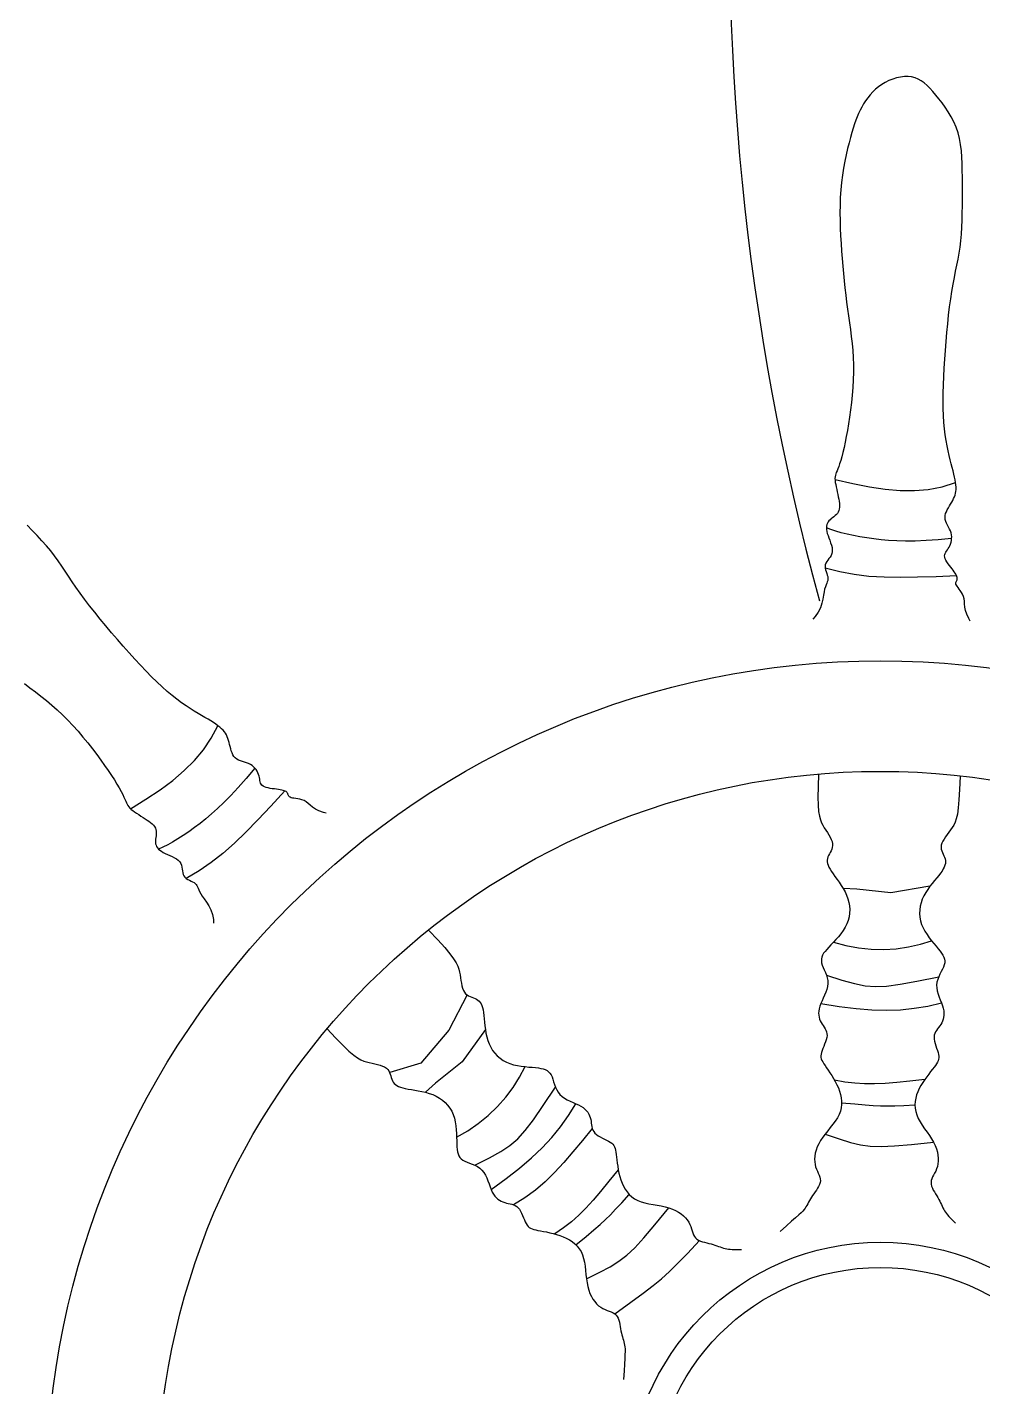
# Model space of a CAD drawing. Header units: inches. Extents: x 7.5 to 50, y 15.4 to 40.2.
# Drawn here: x 9.2803 to 9.3471, y 21.4137 to 21.5087 of the extents above; entities that cross this region are included whole.
import ezdxf

# ---------------------------------------------------------------- set-up
doc = ezdxf.new("R2010")
doc.units = ezdxf.units.IN
doc.header["$MEASUREMENT"] = 0
doc.layers.add('02', color=2, linetype='Continuous')

msp = doc.modelspace()

# ---------------------------------------------------------------- linework, layer by layer
at = {"layer": '02'}
for points in [[(9.346232472727998, 21.46722423121643), (9.346122547094701, 21.46740160363803), (9.345986029640763, 21.46769948570833), (9.345903726802199, 21.46796567535163), (9.345859882929354, 21.46820377995861), (9.34583874213974, 21.4684174069636), (9.345824548783703, 21.46861016372819), (9.345801546745925, 21.46878565768672), (9.345757595770984, 21.46894697505301), (9.345695015317752, 21.46909511752271), (9.345619740472166, 21.4692305655855), (9.345537706087335, 21.46935379974563), (9.345454847249194, 21.46946530053643), (9.34537709881085, 21.46956554843306), (9.345310395625411, 21.4696550239543), (9.345260673011644, 21.46973420761893), (9.345232171514063, 21.46980379508128), (9.34522235677111, 21.46986534265412), (9.345227000345467, 21.46992062175665), (9.345241874032645, 21.46997140386626), (9.345262749162494, 21.47001946043125), (9.345285397530525, 21.47006656287082), (9.345305590466587, 21.47011448267691), (9.345319099766193, 21.47016499126872), (9.345322401770382, 21.47021965581477), (9.345314791700794, 21.4702792263353), (9.345296270255922, 21.47034424852715), (9.345266837202935, 21.47041526811623), (9.345226493240325, 21.47049283081393), (9.345175238600923, 21.47057748233161), (9.34511307351756, 21.4706697683952), (9.345039997990234, 21.47077023471608), (9.344956762664943, 21.47087894989196), (9.344867118443354, 21.47099407399325), (9.34477556617464, 21.47111329003489), (9.344686607173635, 21.47123428094452), (9.344604742056681, 21.471354729708), (9.344534472138612, 21.47147231931118), (9.3444802982686, 21.4715847327108), (9.344446721528648, 21.47168965289271), (9.344436856261446, 21.47178555795941), (9.34444827031809, 21.47187410656731), (9.344477144810362, 21.47195775253309), (9.344519661082877, 21.47203894967348), (9.344572000247418, 21.47212015177607), (9.344630343648596, 21.47220381267213), (9.344690872398196, 21.47229238616379), (9.344749767608, 21.47238832603868), (9.344803574071257, 21.47249344964181), (9.344850290608584, 21.47260702830059), (9.344888279256402, 21.47272769692896), (9.344915902051135, 21.4728540903681), (9.344931521262033, 21.47298484350282), (9.34493349892552, 21.47311859118887), (9.344920197310849, 21.47325396831108), (9.34488997845444, 21.47338960973972), (9.34484243280719, 21.47352442381922), (9.344782062149598, 21.47365841283423), (9.344714596909462, 21.473791852529), (9.344645767281754, 21.47392501867686), (9.344581303461446, 21.47405818702206), (9.344526935410677, 21.47419163330884), (9.34448839355725, 21.47432563331055), (9.344471408096133, 21.47446046278598), (9.344480026322408, 21.4745962601966), (9.344511564862906, 21.47473261490192), (9.344561658143057, 21.47486897899322), (9.344625939656972, 21.47500480453269), (9.34470004359725, 21.47513954359707), (9.344779603923662, 21.47527264826309), (9.344860254595979, 21.47540357062204), (9.34493762957397, 21.4755317627361), (9.345007999842046, 21.47565704081459), (9.34507018331903, 21.47578067761166), (9.345123635414048, 21.4759043099995), (9.34516781107056, 21.47602957486485), (9.345202165232031, 21.47615810907988), (9.345226153540416, 21.47629154953135), (9.345239230706348, 21.47643153309142), (9.345240851673289, 21.47657969664684), (9.345230722143306, 21.47673760896684), (9.345209547360419, 21.47690656652518), (9.345178282861589, 21.47708779763449), (9.345137884416609, 21.47728253068014), (9.34508930756244, 21.47749199397473), (9.345033508301704, 21.47771741590365), (9.344971441705702, 21.47796002479405), (9.344904063777058, 21.47822104898766), (9.344832534478037, 21.47850169422706), (9.344758832869111, 21.47880307568372), (9.344685142436056, 21.47912628588634), (9.344613646431817, 21.47947241739272), (9.344546528342171, 21.47984256273154), (9.344485971652894, 21.48023781447515), (9.344434159616931, 21.4806592651377), (9.344393275720059, 21.48110800729152), (9.344364980277597, 21.48158456473281), (9.344348840457378, 21.4820871864005), (9.34434389955829, 21.48261355253013), (9.344349202043368, 21.48316134331359), (9.3443637912115, 21.48372823897186), (9.34438671106006, 21.48431191971137), (9.344417005586429, 21.48491006573855), (9.34445371832232, 21.48552035728896), (9.34449605205561, 21.4861399061712), (9.344543845201834, 21.48676355071908), (9.34459709450136, 21.48738556088316), (9.344655797393052, 21.48800020661398), (9.344719950617282, 21.48860175784754), (9.344789551612912, 21.48918448453438), (9.344864597585975, 21.48974265662506), (9.34494508527684, 21.49027054405557), (9.345030603739424, 21.49076455398714), (9.345119109186335, 21.49122964232189), (9.345208149212404, 21.49167290215807), (9.345295271878122, 21.49210142662302), (9.34537802477832, 21.49252230881499), (9.34545395620632, 21.49294264186134), (9.345520613524123, 21.49336951884576), (9.345575544792219, 21.49381003288105), (9.34561704336199, 21.49426947270073), (9.345646384912534, 21.49474590943388), (9.345665590413837, 21.49523560983031), (9.345676680603056, 21.49573484063982), (9.345681677148669, 21.49623986862677), (9.34568260032217, 21.4967469605264), (9.345681471792041, 21.49725238310308), (9.345680312295435, 21.49775240307751), (9.345680101118042, 21.49824377508154), (9.345677648712872, 21.49872520508612), (9.34566872384864, 21.49919588695881), (9.345649095294057, 21.49965501452349), (9.345614532050668, 21.50010178163317), (9.345560802188693, 21.50053538214085), (9.345483675175338, 21.50095500989952), (9.345378919313653, 21.50135985871854), (9.345243849134995, 21.50174916862412), (9.345081961988463, 21.50212236418989), (9.344898301218628, 21.50247891617725), (9.344697910402893, 21.50281829530392), (9.344485831954508, 21.50313997231675), (9.344267109916537, 21.50344341794804), (9.34404678693506, 21.50372810294463), (9.34382990658748, 21.50399349805335), (9.343620168319895, 21.50423888379843), (9.343415898312806, 21.50446277998814), (9.343214078848241, 21.50466351617903), (9.34301169267389, 21.50483942195675), (9.34280572183895, 21.50498882692151), (9.342593149091108, 21.50511006062985), (9.342370956712394, 21.50520145268198), (9.342136127450495, 21.50526133264899), (9.34188683381769, 21.50528866335768), (9.341626010877071, 21.50528494046845), (9.341357782990663, 21.50525229294104), (9.341086275684638, 21.50519284967701), (9.340815613786681, 21.50510873960699), (9.340549922124474, 21.50500209164708), (9.340293325991361, 21.50487503471337), (9.340049949982195, 21.50472969773651), (9.33982309819664, 21.5045681914136), (9.339612787631332, 21.50439255355119), (9.339418215020551, 21.50420480373683), (9.339238575934424, 21.50400696155808), (9.339073066641568, 21.50380104658795), (9.338920883643432, 21.50358907841397), (9.338781222742973, 21.50337307662372), (9.33865327997598, 21.50315506080475), (9.338536066743536, 21.50293598614477), (9.33842785590793, 21.50271255031945), (9.338326734998255, 21.50248038661918), (9.338230791776432, 21.50223512829067), (9.338138114004387, 21.50197240863887), (9.338046789444043, 21.50168786092505), (9.337954905857323, 21.50137711842505), (9.337860551238983, 21.50103581444379), (9.337762586814343, 21.50066090143188), (9.337662969292133, 21.50025460877183), (9.337564429310142, 21.49982048499184), (9.337469696807666, 21.49936207866373), (9.337381502655326, 21.4988829383157), (9.337302577025248, 21.49838661253413), (9.337235650322391, 21.49787664984721), (9.337183452951713, 21.49735659882678), (9.337147964672177, 21.49682966655488), (9.337128163357256, 21.49629769431446), (9.337122276234432, 21.49576218195686), (9.33712853029835, 21.49522462927522), (9.337145152543663, 21.4946865361209), (9.337170370663507, 21.49414940230159), (9.337202411419703, 21.4936147276541), (9.33723950203973, 21.49308401200066), (9.337280165213151, 21.49255850519072), (9.337324105245052, 21.49203845719709), (9.337371322601093, 21.49152386804887), (9.337421817048444, 21.4910147377315), (9.337475588587104, 21.49051106627409), (9.337532636984243, 21.49001285366209), (9.33759296247269, 21.48952009991005), (9.337656565285279, 21.48903280503252), (9.337723012822671, 21.48855058225414), (9.337790144183664, 21.48807149772725), (9.337855365634887, 21.48759323082883), (9.337916084374292, 21.48711346093584), (9.33796970690134, 21.48662986742526), (9.338013639715491, 21.48614012965951), (9.338045289549036, 21.48564192703012), (9.338062062901436, 21.48513293891407), (9.338062095032065, 21.48461202743889), (9.338046433445989, 21.48408278577805), (9.338016854175358, 21.48354998989922), (9.337975133252321, 21.48301841572644), (9.33792304694186, 21.48249283919828), (9.337862370810463, 21.48197803628242), (9.337794880890279, 21.48147878288834), (9.33772235367912, 21.48099985498371), (9.337646428071885, 21.48054552818318), (9.337568196509956, 21.48011807689287), (9.337488615461616, 21.47971927516588), (9.337408640463828, 21.47935089706986), (9.337329227519213, 21.47901471670153), (9.337251332397564, 21.47871250811401), (9.337175911101504, 21.47844604538947), (9.337103919633655, 21.47821710259556), (9.337036335649891, 21.4780259758201), (9.336974225281729, 21.47786704926072), (9.336918676313935, 21.47773322909158), (9.336870776298447, 21.47761742151594), (9.336831613485693, 21.47751253273706), (9.336802275427608, 21.4774114689582), (9.336783849908961, 21.47730713635352), (9.33677742494735, 21.47719244115539), (9.336783543736665, 21.47706197188487), (9.336800569244652, 21.47691704656715), (9.33682632054667, 21.47676066553064), (9.336858616252421, 21.476595829162), (9.336895274971603, 21.47642553778966), (9.336934115313916, 21.47625279180026), (9.33697295588906, 21.47608059150767), (9.337009615306734, 21.47591193731311), (9.33704200344625, 21.47574942028692), (9.33706839200574, 21.47559399459821), (9.337087144651441, 21.47544620511432), (9.337096624118267, 21.47530659673172), (9.337095193606793, 21.47517571434688), (9.337081216317593, 21.47505410282717), (9.337053055451243, 21.47494230709814), (9.337009073742657, 21.47484087201261), (9.336948543828903, 21.47474988817081), (9.336874375394537, 21.47466762894434), (9.336790387327774, 21.47459191337945), (9.336700398516832, 21.4745205605515), (9.33660822808276, 21.47445138949221), (9.336517694448112, 21.47438221927693), (9.336432617199598, 21.47431086896646), (9.336356814992605, 21.47423515762163), (9.336293515325515, 21.47415317684605), (9.336243582465677, 21.47406410850196), (9.336207288824944, 21.47396740699438), (9.33618490681517, 21.47386252675748), (9.336176708848207, 21.47374892219629), (9.3361829680344, 21.4736260477304), (9.336203956552772, 21.47349335775031), (9.336239947280838, 21.47335030670471), (9.336290212390004, 21.47319693966089), (9.33635002355556, 21.47303566452425), (9.33641365244518, 21.47286947983336), (9.336475370260878, 21.4727013841413), (9.336529448437496, 21.47253437600117), (9.336570158642708, 21.47237145399519), (9.336591772311358, 21.47221561664734), (9.33658856064546, 21.47206986255438), (9.33655697763431, 21.47193628180791), (9.336502207019358, 21.47181333085715), (9.336431614863677, 21.47169855768986), (9.336352566764681, 21.4715895103083), (9.336272428785442, 21.47148373668566), (9.336198566989033, 21.47137878486789), (9.336138347438528, 21.47127220279905), (9.336099135964169, 21.47116153851054), (9.33608607090543, 21.47104511195463), (9.33609537784475, 21.47092433100003), (9.336121055572285, 21.47080137546542), (9.336157101714043, 21.47067842518405), (9.336197515060185, 21.47055766000373), (9.336236293236716, 21.47044125972858), (9.336267434568136, 21.47033140420641), (9.336284937611772, 21.47023027327047), (9.336284356932147, 21.47013860364056), (9.336267475313498, 21.47005135969918), (9.336237631780087, 21.46996206271539), (9.336198165589003, 21.46986423397281), (9.33615241576451, 21.46975139474049), (9.336103722029357, 21.46961706627295), (9.336055423407807, 21.46945476988291), (9.33601085915695, 21.46925802681032), (9.335970550118937, 21.46902290362883), (9.335923744407474, 21.46875564794133), (9.335856871721326, 21.46846505265527), (9.335756361759259, 21.46815991064901), (9.335608644220038, 21.46784901483003), (9.335400148802428, 21.46754115809123), (9.335232497700481, 21.46736569397869)], [(9.336780484342007, 21.47712720652013), (9.338016980369567, 21.47683451409936), (9.339178384789257, 21.47660227226985), (9.340276120272456, 21.47643812895073), (9.341321609024881, 21.476349732032), (9.34232627395074, 21.47634472941824), (9.343301536790086, 21.47643076902856), (9.34425882044713, 21.47661549875298), (9.345209547360419, 21.47690656652518)], [(9.30122312069404, 21.45378824463948), (9.301019970136686, 21.45383593662078), (9.300712803187771, 21.45395003859554), (9.300466381986617, 21.45408006622998), (9.30026701422873, 21.45421742932482), (9.300101008308111, 21.45435353765166), (9.29995467238593, 21.45447980099667), (9.299814314623355, 21.45458762914601), (9.2996691680001, 21.45467061966443), (9.299520164304404, 21.4547311211583), (9.299371160841538, 21.45477367004165), (9.299226013985454, 21.45480280274311), (9.299088581041424, 21.45482305564762), (9.298962718616231, 21.45483896516922), (9.298852283549486, 21.45485506770743), (9.298761132913633, 21.4548758996763), (9.298691773596211, 21.45490495184746), (9.298641312909304, 21.45494153249562), (9.298605508212923, 21.45498390431127), (9.29858011709991, 21.45503032994126), (9.298560896930276, 21.45507907203243), (9.298543605296864, 21.45512839326071), (9.298523999559684, 21.45517655627297), (9.298497837078749, 21.45522182374513), (9.298461518059476, 21.45526281221206), (9.298414014321743, 21.45529955387716), (9.298354940065174, 21.45533243480273), (9.298283909489392, 21.45536184103654), (9.29820053679402, 21.45538815868455), (9.298104436644344, 21.45541177379452), (9.297995223007156, 21.45543307244331), (9.29787251054774, 21.45545244072233), (9.2977367809927, 21.45547045771051), (9.297591988039194, 21.45548847469869), (9.297442952212869, 21.45550803599432), (9.297294495203523, 21.4555306858903), (9.297151437769635, 21.45555796869409), (9.297018600902511, 21.45559142872768), (9.29690080605912, 21.45563261029853), (9.29680287376511, 21.45568305769954), (9.296728082974433, 21.45574389698701), (9.296673540533511, 21.45581458124176), (9.296634811251415, 21.45589414526436), (9.296607459704383, 21.45598162385537), (9.296587050468652, 21.45607605184447), (9.296569148353292, 21.45617646401767), (9.296549317701711, 21.45628189519008), (9.296523123322977, 21.45639138019138), (9.296486836667164, 21.45650376077644), (9.296439557843833, 21.45661710657547), (9.296381094302042, 21.45672929414392), (9.296311252792357, 21.45683820006631), (9.296229840996666, 21.45694170091262), (9.296136665432705, 21.45703767326737), (9.296031533782362, 21.45712399370056), (9.295914252796202, 21.45719853878214), (9.295785304899319, 21.4572602468044), (9.295647871955289, 21.45731230290509), (9.295505810803725, 21.45735895390059), (9.295362978284238, 21.45740444668005), (9.295223231003611, 21.45745302804531), (9.295090426267116, 21.45750894485642), (9.294968420681535, 21.45757644394431), (9.29486107131931, 21.45765977218358), (9.294771142113014, 21.45776188946289), (9.294697026065542, 21.45788060804731), (9.294636023272751, 21.45801245321596), (9.294585434063329, 21.45815395030619), (9.29454255853313, 21.45830162464078), (9.294504697010844, 21.45845200149885), (9.294469149592324, 21.45860160621775), (9.294433216373427, 21.45874696410571), (9.294394390699445, 21.45888530829067), (9.294350936585097, 21.45901670310665), (9.29430131152737, 21.45914192069282), (9.294243972790419, 21.45926173323202), (9.294177377638398, 21.45937691284886), (9.294099983102633, 21.45948823169707), (9.29401024668011, 21.45959646193038), (9.293906625634982, 21.45970237570251), (9.293787802145808, 21.45980687384978), (9.29365335804875, 21.45991137199704), (9.2935031010257, 21.46001741445176), (9.29333683806005, 21.46012654549228), (9.293154376135199, 21.4602403094697), (9.292955522467373, 21.46036025066238), (9.292740084505631, 21.46048791337777), (9.292507869000538, 21.46062484193786), (9.292258844287126, 21.46077270933271), (9.291993620381682, 21.46093370334089), (9.29171296935062, 21.46111014040904), (9.291417662096201, 21.46130433702744), (9.291108469986348, 21.4615186096427), (9.290786164854644, 21.46175527473057), (9.290451517603351, 21.46201664873767), (9.290105299833222, 21.46230504815427), (9.289748314809977, 21.46262201725873), (9.289381495020343, 21.4629660117727), (9.289005804383187, 21.4633347152059), (9.288622207050203, 21.46372581111169), (9.288231667405917, 21.46413698301436), (9.287835149602024, 21.46456591445273), (9.287433618023051, 21.46501028896561), (9.287028036587863, 21.46546779009183), (9.286619883771046, 21.46593581180165), (9.286212695338754, 21.4664105898493), (9.285810520681544, 21.46688807043498), (9.28541740965563, 21.46736419975893), (9.285037411884396, 21.46783492400679), (9.28467457722406, 21.46829618937878), (9.284332955530836, 21.46874394206058), (9.28401659619528, 21.46917412826694), (9.2837277490599, 21.46958391676268), (9.283461464610873, 21.46997536661471), (9.283210993553503, 21.47035175949819), (9.282969585894598, 21.47071637704463), (9.282730492572291, 21.47107250091464), (9.282486963593392, 21.47142341276882), (9.282232249896033, 21.47177239425324), (9.281959601719855, 21.47212272702851), (9.281664072810663, 21.47247694401555), (9.281347928610622, 21.47283458324925), (9.281015238533719, 21.47319443398116), (9.280670071062623, 21.47355528553559), (9.280316495145662, 21.47391592717864)], [(9.344931521262033, 21.47298484350282), (9.343986082398324, 21.47290213769262), (9.343142658979623, 21.4728481465219), (9.342388202012508, 21.4728200387846), (9.341709662503554, 21.47281498326007), (9.34109399169217, 21.47283014871315), (9.34052814081776, 21.47286270396686), (9.339999061119734, 21.47290981777147), (9.339493703371836, 21.47296865893546), (9.339001827216698, 21.47303683978058), (9.3385244240472, 21.47311374681264), (9.338065293193786, 21.47319921010891), (9.337628234219729, 21.47329305968848), (9.337217046921133, 21.47339512564319), (9.336835530628441, 21.47350523800666), (9.336487484672098, 21.47362322684163), (9.336176708848207, 21.47374892219629)], [(9.345281553729428, 21.47037975831442), (9.343847890426396, 21.47032347771998), (9.34253769581671, 21.47028187360517), (9.341330006062044, 21.47026537231537), (9.340203856625585, 21.4702844002251), (9.339138283436178, 21.47034938369431), (9.338112322189836, 21.47047074906838), (9.337105008349745, 21.47065892272182), (9.33609537784475, 21.47092433100003)], [(9.280126016396089, 21.46285115517927), (9.280512249139129, 21.46255986023713), (9.280896553578778, 21.46226779315581), (9.281278736931263, 21.461971479229), (9.28165860594715, 21.46166744376493), (9.282035967842667, 21.46135221205729), (9.282410630299701, 21.46102230939974), (9.282782399835988, 21.46067426111509), (9.283150762594296, 21.46030594374421), (9.28351391856092, 21.45992063896225), (9.283869746415867, 21.45952297970613), (9.284216125071971, 21.45911759888364), (9.284550932976408, 21.4587091294317), (9.284872049042015, 21.45830220428721), (9.285177352181627, 21.45790145637253), (9.285464720609589, 21.45751151861001), (9.28573229074943, 21.45713657351113), (9.285979226506306, 21.45677900188563), (9.286204949528901, 21.45644073411783), (9.286408881233065, 21.45612370059204), (9.286590443267478, 21.45582983170713), (9.286749056815161, 21.45556105781831), (9.286884143524794, 21.455319309339), (9.286995124812229, 21.45510651665351), (9.287082482869728, 21.45492358059816), (9.287150942296712, 21.45476728384634), (9.287206288236185, 21.45463337956713), (9.28725430629681, 21.45451762088593), (9.287300781388758, 21.45441576095724), (9.287351499120696, 21.45432355290647), (9.287412244635625, 21.45423674988812), (9.28748880330938, 21.4541511050567), (9.287585385651319, 21.45406317586563), (9.287699902239247, 21.45397273713858), (9.287828689250155, 21.45388036798355), (9.287968082628204, 21.45378664753768), (9.288114418317555, 21.45369215493808), (9.2882640324952, 21.45359746930732), (9.288413260872467, 21.45350316979708), (9.28855843985918, 21.45340983550083), (9.288696258370756, 21.45331782036479), (9.288824820467262, 21.4532265774407), (9.288942583645685, 21.4531353345457), (9.289048004704519, 21.45304331954063), (9.289139540907918, 21.45294976022812), (9.289215649752869, 21.45285388448352), (9.289274788503526, 21.45275492010948), (9.289315414191215, 21.4526520949668), (9.289336948464616, 21.45254495860096), (9.289342669579192, 21.45243434754335), (9.2893368199421, 21.45232142001002), (9.289323642426162, 21.45220733424609), (9.289307379205702, 21.45209324848216), (9.289292273153542, 21.45198032094883), (9.289282566676839, 21.45186970989122), (9.289282502415581, 21.45176257352538), (9.289295712062149, 21.45165984490556), (9.28932338491547, 21.45156155617693), (9.289366099559693, 21.45146751432291), (9.2894244348118, 21.45137752628322), (9.289498968557446, 21.45129139902671), (9.289590279846443, 21.45120893952222), (9.28969894703011, 21.45112995472406), (9.289825548459767, 21.45105425158651), (9.289969538147552, 21.45098134753895), (9.290125869954927, 21.45090960170743), (9.290288372472851, 21.45083708372218), (9.290450875223605, 21.45076186318435), (9.29060720703098, 21.4506820097096), (9.290751196718766, 21.45059559289908), (9.290876673343583, 21.45050068235393), (9.290977466194882, 21.45039534770437), (9.291049589444874, 21.45027855938785), (9.291097800289272, 21.45015289125983), (9.291129040806545, 21.45002181804117), (9.291150253540827, 21.44988881442365), (9.29116838080342, 21.44975735512813), (9.291190364672794, 21.44963091484639), (9.291223147925912, 21.44951296829928), (9.291273672874077, 21.44940699017858), (9.291346760275765, 21.44931542565715), (9.291438746540798, 21.44923660173041), (9.291543846060513, 21.44916781583121), (9.291656273459076, 21.44910636542151), (9.291770243826313, 21.44904954796326), (9.291879971553563, 21.44899466090389), (9.29197967149782, 21.44893900167623), (9.292063558283253, 21.44887986774226), (9.292127968086852, 21.44881463699236), (9.292177721667095, 21.44874100903068), (9.292219761568113, 21.44865676391888), (9.292261030101209, 21.44855968171866), (9.292308469577684, 21.44844754246257), (9.29236902254167, 21.44831812621229), (9.29244963107164, 21.44816921301496), (9.292557237711726, 21.44799858293224), (9.292694991962044, 21.4478038229801), (9.292850873707785, 21.44758174804989), (9.293009069557293, 21.44732898003091), (9.293153766118913, 21.44704214076879), (9.29326915069948, 21.44671785215284), (9.293339409674509, 21.44635273604323), (9.293344934280022, 21.44611011692283)], [(9.28753709448035, 21.45410714046117), (9.288618393982752, 21.454774510342), (9.28960385084617, 21.45543152758288), (9.290496133775441, 21.45609167691979), (9.291297912173896, 21.45676844313235), (9.29201185474637, 21.45747531098565), (9.292640630663364, 21.45822576524476), (9.293186908629714, 21.45903329066019), (9.29365335804875, 21.45991137199704)], [(9.296229840996666, 21.45694170091262), (9.295619796537785, 21.45621469296126), (9.295061583672641, 21.45558012500366), (9.2945479772007, 21.45502676812718), (9.29407175215426, 21.45454339346285), (9.293625683565615, 21.45411877209805), (9.293202546467064, 21.4537416751638), (9.292795116123735, 21.45340087373294), (9.292396167335092, 21.45308513892193), (9.292000147323115, 21.45278554107896), (9.291608190671532, 21.45250234747906), (9.291223104386582, 21.45223812459987), (9.290847695474504, 21.45199543899177), (9.290484770475878, 21.45177685711784), (9.290137136396943, 21.45158494548483), (9.28980760024394, 21.45142227062858), (9.289498968557446, 21.45129139902671)], [(9.335624613375394, 21.45654826878414), (9.335593833397134, 21.45564063010639), (9.335586726940228, 21.4549165740256), (9.33560130563098, 21.45434978071095), (9.335635580862863, 21.45391393037531), (9.335687563796519, 21.45358270320245), (9.33575526605825, 21.45332977939066), (9.33583669904153, 21.45312883912371), (9.335929873906998, 21.45295356259991), (9.33603231007698, 21.45278221493314), (9.336139557459383, 21.45261140091421), (9.336246674223794, 21.45244231029316), (9.336348718074142, 21.4522761327618), (9.336440746714352, 21.45211405807019), (9.336517818314015, 21.45195727593924), (9.336574990809886, 21.45180697607535), (9.336607321673064, 21.45166434819945), (9.336611638586028, 21.45153017730005), (9.336591845653011, 21.45140362917406), (9.336553616491138, 21.45128346492962), (9.336502624717532, 21.45116844563123), (9.33644454394932, 21.45105733234337), (9.336385048036455, 21.45094888614509), (9.336329810363232, 21.45084186810087), (9.336284504779606, 21.45073503928976), (9.336253964849739, 21.45062711522875), (9.336239664857267, 21.45051662914299), (9.336242239964186, 21.45040206869559), (9.336262324401169, 21.45028192154965), (9.33630055263172, 21.45015467541194), (9.336357559352173, 21.45001881790191), (9.336433979258864, 21.44987283672632), (9.336530446582465, 21.44971521953372), (9.336646601832463, 21.44954484747101), (9.336778107373966, 21.44936217563478), (9.336919630686744, 21.44916805253266), (9.337065840181886, 21.44896332673049), (9.33721140310633, 21.44874884676498), (9.337350987871169, 21.44852546120197), (9.337479262189, 21.44829401856365), (9.337590894005253, 21.44805536741584), (9.337681274437337, 21.44781049133704), (9.337748687756239, 21.44756091414562), (9.337792142103417, 21.44730829470169), (9.337810644921838, 21.44705429185084), (9.337803204120128, 21.44680056445319), (9.337768827141254, 21.44654877136887), (9.337706522126673, 21.44630057144347), (9.337615296752183, 21.44605762355165), (9.337495353580444, 21.44582144494886), (9.337351674255906, 21.44559298642813), (9.337190435542716, 21.44537305726514), (9.33701781443785, 21.44516246666277), (9.336839987239792, 21.44496202385304), (9.336663131178348, 21.44477253806796), (9.336493422319172, 21.44459481853952), (9.336337037892072, 21.44442967448519), (9.336199255003585, 21.44427728163388), (9.336081754690959, 21.44413528161491), (9.335985318333833, 21.44400068259817), (9.335910727079018, 21.44387049272442), (9.335858763004644, 21.44374172013446), (9.335830207257523, 21.44361137295451), (9.335825841217293, 21.44347645933991), (9.335846446729256, 21.44333398744599), (9.335891398643135, 21.44318161111111), (9.33595444685313, 21.44301956706583), (9.336027934490694, 21.44284873775283), (9.336104205152942, 21.44267000561482), (9.336175601971327, 21.44248425307993), (9.336234468542962, 21.44229236260541), (9.33627314823213, 21.44209521661939), (9.336283984170286, 21.44189369757911), (9.336261798436745, 21.44168882733462), (9.336211329367934, 21.44148218551087), (9.336139793316825, 21.4412754911256), (9.336054406869216, 21.44107046322566), (9.33596238707657, 21.44086882084336), (9.335870950291856, 21.44067228301098), (9.335787313100873, 21.44048256877537), (9.335718692555083, 21.44030139715429), (9.335670809769063, 21.44013009790175), (9.335643404670982, 21.43996844354221), (9.33563472218345, 21.43981581733639), (9.335643006996243, 21.43967160251592), (9.335666503333478, 21.43953518234154), (9.335703456350593, 21.43940594004486), (9.335752110504536, 21.43928325887206), (9.335810710485084, 21.43916652206932), (9.33587709748651, 21.43905487466797), (9.33594749802257, 21.43894650891267), (9.33601773557718, 21.43883937880415), (9.336083633401422, 21.43873143835769), (9.33614101451355, 21.43862064160309), (9.336185702164649, 21.43850494255563), (9.336213519372969, 21.43838229524514), (9.336220289855255, 21.43825065365778), (9.336203423603429, 21.43810882443464), (9.336166680366723, 21.43795902448725), (9.33611540686804, 21.43780432336749), (9.336054949830277, 21.43764779056907), (9.335990655976339, 21.43749249564386), (9.335927872029124, 21.43734150808556), (9.335871944944365, 21.43719789744606), (9.335828221212132, 21.4370647332336), (9.335801113438784, 21.43694392311696), (9.335791297531678, 21.43683272729064), (9.3357985150488, 21.43672724406603), (9.335822507082476, 21.43662357179816), (9.33586301565635, 21.43651780878387), (9.33591978209558, 21.4364060533782), (9.33599254795815, 21.43628440389254), (9.336081054569213, 21.43614895866737), (9.336184433703302, 21.43599677558192), (9.3362993770698, 21.43582875075769), (9.336421966128974, 21.43564673986945), (9.336548282573922, 21.43545259862109), (9.336674408330573, 21.43524818267284), (9.336796424859195, 21.43503534769949), (9.336910414085715, 21.43481594940491), (9.3370124574704, 21.4345918434639), (9.33709890772122, 21.43436466318341), (9.337167201605617, 21.43413515254466), (9.337215046905904, 21.43390383313196), (9.337240151637225, 21.43367122655869), (9.337240223349063, 21.43343785442372), (9.337212969823732, 21.43320423834044), (9.337156098843543, 21.43297089989316), (9.337067318423642, 21.43273836068071), (9.336945961737065, 21.43250703297341), (9.336797864451064, 21.43227689165466), (9.336630487856446, 21.43204780223565), (9.336451293244018, 21.43181963024214), (9.336267741671755, 21.43159224119987), (9.336087294896124, 21.43136550064916), (9.335917413742273, 21.43113927410119), (9.335765559501006, 21.43091342709628), (9.335637803697018, 21.4306881023596), (9.335534657859235, 21.43046455139953), (9.335455243284805, 21.43024430296752), (9.335398681969373, 21.43002888578591), (9.335364094977258, 21.42981982856251), (9.335350604536934, 21.42961866004877), (9.335357331712721, 21.42942690896704), (9.335383398500262, 21.42924610402512), (9.33542709475848, 21.42907723796922), (9.33548338436055, 21.42891915946635), (9.335546399974255, 21.42877018122196), (9.335610274267374, 21.4286286159269), (9.335669139442025, 21.42849277622842), (9.335717128165989, 21.42836097484648), (9.335748372641383, 21.42823152444286), (9.33575700576882, 21.42810273772299), (9.335738918087436, 21.42797327857367), (9.335697032553135, 21.42784321569449), (9.335636030924498, 21.42771296903917), (9.335560594494446, 21.42758295851778), (9.33547540432307, 21.42745360406949), (9.335385142168953, 21.42732532560436), (9.335294489325015, 21.42719854306157), (9.33520812731701, 21.42707367636573), (9.335129664321421, 21.42695112575272), (9.335058417911632, 21.42683121271799), (9.334992631846099, 21.42671423906828), (9.334930551047428, 21.42660050661031), (9.334870419041245, 21.42649031713623), (9.334810480750157, 21.42638397246734), (9.33474898016545, 21.4262817743958), (9.334684161744072, 21.42618402471377), (9.334612510907455, 21.42608898915311), (9.334523480194612, 21.42598678900064), (9.33440476264338, 21.42586550943921), (9.334244052222921, 21.42571323570989), (9.334029042436732, 21.4255180529664), (9.333747426555483, 21.42526804643527), (9.333386898548333, 21.42495130131389), (9.332935151453121, 21.42455590279966)], [(9.345515906387, 21.45636055021274), (9.345486161573781, 21.45545287701785), (9.345445023891507, 21.45472995557899), (9.345392724308176, 21.45416539206887), (9.345329494024618, 21.4537327926893), (9.345255563776, 21.45340576361301), (9.345171165228813, 21.45315791102727), (9.345076528652562, 21.45296284113389), (9.34497188594657, 21.45279416010559), (9.344858263893975, 21.45263001607342), (9.344739876962258, 21.45246672500176), (9.344621735434039, 21.45230514475512), (9.344508849359109, 21.45214613327077), (9.344406229485749, 21.45199054839865), (9.34431888609658, 21.45183924806148), (9.344251829474224, 21.45169309015288), (9.344210069901301, 21.4515529325519), (9.344196825795798, 21.45141934714881), (9.344208145556031, 21.45129176168954), (9.344238285948514, 21.45116931791669), (9.344281503274097, 21.45105115757284), (9.344332053833632, 21.45093642238604), (9.344384194160803, 21.45082425408433), (9.34443218078929, 21.45071379442485), (9.344470270252778, 21.45060418512109), (9.344493553782804, 21.45049446651789), (9.344500462566494, 21.45038327331091), (9.344490262488826, 21.45026913879807), (9.344462219900443, 21.45015059626272), (9.344415600919156, 21.45002617903189), (9.344349671429946, 21.44989442037437), (9.344263697783454, 21.44975385358808), (9.344156945864661, 21.4496030119855), (9.344029700425445, 21.44944075522032), (9.343886319589792, 21.44926724842768), (9.343732180115758, 21.44908298308398), (9.343572658994226, 21.44888845072379), (9.343413132983251, 21.44868414280896), (9.343258978840886, 21.44847055085953), (9.343115573325186, 21.44824816636643), (9.342988293427034, 21.44801748083515), (9.342881802977054, 21.44777916867421), (9.342797915260299, 21.44753463604972), (9.34273773086722, 21.44728547204537), (9.342702350388272, 21.44703326573032), (9.342692874413906, 21.44677960618825), (9.342710403301744, 21.44652608250286), (9.34275603787507, 21.44627428375785), (9.342830878258674, 21.44602579900781), (9.342934823636888, 21.44578215566541), (9.343062966638236, 21.44554463427009), (9.343209198019458, 21.44531445367571), (9.343367408770128, 21.44509283272161), (9.343531489646985, 21.44488099027618), (9.343695331872432, 21.44468014519331), (9.34385282597038, 21.44449151629775), (9.343997863163231, 21.44431632247248), (9.344125189394681, 21.44415509055504), (9.344232970424919, 21.44400557937585), (9.344320227201088, 21.44386485580723), (9.344385980903162, 21.44372998666328), (9.344429252478285, 21.44359803878721), (9.34444906264077, 21.44346607902222), (9.34444443233776, 21.44333117422608), (9.344414382749228, 21.44319039122744), (9.344359381166278, 21.44304134747032), (9.344285679557352, 21.44288386283112), (9.344200976467683, 21.44271830780159), (9.344112969976841, 21.44254505285895), (9.344029359095721, 21.44236446848041), (9.343957841671063, 21.44217692517228), (9.34390611648093, 21.44198279339722), (9.343881881837724, 21.44178244364699), (9.343890372007145, 21.44157655065025), (9.343926964835255, 21.4413670060541), (9.343984574587076, 21.44115600580077), (9.344056114596306, 21.44094574577426), (9.344134499127968, 21.44073842190225), (9.344212641748591, 21.44053623006872), (9.344283456490366, 21.44034136621591), (9.344339857152654, 21.44015602622782), (9.344376223669379, 21.43998191800453), (9.344392800279884, 21.43981879724848), (9.34439129735808, 21.43966593166366), (9.344373425045042, 21.43952258895403), (9.344340894180341, 21.43938803679445), (9.344295414672224, 21.43926154290344), (9.3442386968946, 21.43914237495589), (9.344172451454206, 21.43902980065574), (9.34409877522382, 21.4389228231386), (9.344021312934338, 21.43881938731025), (9.343944095582692, 21.43871717353719), (9.343871154398649, 21.43861386215682), (9.34380652061197, 21.43850713352109), (9.343754225918083, 21.43839466799651), (9.34371830084826, 21.43827414592048), (9.343702777097924, 21.4381432476595), (9.34371015876065, 21.43800060999016), (9.343736842316567, 21.43784869530024), (9.3437776978081, 21.43769092248946), (9.343827594113527, 21.43753071037023), (9.343881401275276, 21.43737147781318), (9.343933988637282, 21.43721664363071), (9.343980226009144, 21.437069626708), (9.344014982734798, 21.43693384585746), (9.344033983112304, 21.43681149843284), (9.344036370790555, 21.43669989572042), (9.344022143208413, 21.43659512750416), (9.343991298968895, 21.43649328353892), (9.343943835743694, 21.43639045362321), (9.343879751437335, 21.43628272752645), (9.343799044420003, 21.43616619501805), (9.34370171236339, 21.43603694588197), (9.343588426285415, 21.43589198668739), (9.343462546397923, 21.43573199120252), (9.343328106026156, 21.43555855000992), (9.343189138495354, 21.43537325364847), (9.343049677130757, 21.43517769271526), (9.342913754791944, 21.43497345774919), (9.342785405036985, 21.43476213933278), (9.342668660958289, 21.43454532801949), (9.342567270663558, 21.43432441059228), (9.34248384115751, 21.43409995860672), (9.342420693994491, 21.43387233981881), (9.342380151660173, 21.43364192199912), (9.342364535476072, 21.43340907291819), (9.34237616769503, 21.43317416031747), (9.342417370104222, 21.43293755199662), (9.342490464257999, 21.43269961568254), (9.342596143060355, 21.43246071833088), (9.34272858225274, 21.43222122357944), (9.342880327762096, 21.43198149422202), (9.34304392621386, 21.43174189308153), (9.343211924000634, 21.43150278295176), (9.343376867282196, 21.43126452667017), (9.343531302683978, 21.431027487016), (9.343667776365756, 21.43079202679761), (9.343780239853068, 21.43055869284687), (9.343868266367345, 21.43032876795875), (9.34393283403012, 21.43010371898087), (9.343974921195759, 21.42988501273172), (9.343995506218626, 21.42967411601527), (9.343995567453085, 21.42947249566456), (9.34397608278784, 21.42928161851265), (9.343938030810087, 21.42910295137805), (9.343883183826684, 21.42893737086812), (9.34381648972164, 21.42878339280393), (9.343743690797119, 21.42863894279541), (9.343670528889625, 21.42850194642339), (9.343602746534152, 21.4283703293269), (9.343546085334374, 21.42824201710133), (9.343506287592454, 21.42811493534206), (9.343489095377727, 21.42798700967356), (9.34349851989652, 21.42785663321516), (9.343531648903145, 21.42772406926921), (9.343583839754565, 21.42759004864744), (9.343650448876424, 21.42745530213248), (9.343726833625688, 21.42732056057972), (9.34380835089366, 21.42718655478635), (9.343890357571645, 21.42705401554955), (9.343968210783778, 21.42692367372471), (9.344038336579679, 21.42679616898491), (9.34410143764223, 21.42667177663785), (9.34415928604546, 21.42655068086712), (9.344213653397738, 21.42643306585629), (9.344266312238751, 21.42631911581808), (9.34431903394404, 21.42620901490697), (9.34437359082046, 21.42610294733564), (9.344431754476382, 21.4260010972877), (9.344495206880374, 21.42590320926062), (9.34456526934634, 21.42580726902194), (9.344643173548384, 21.42571082266765), (9.34473015046212, 21.42561141629373), (9.34482743152882, 21.42550659596706), (9.34493624818976, 21.42539390779817), (9.345057831886216, 21.4252708978394), (9.345193413826628, 21.42513511220128)], [(9.298319424777283, 21.45534713791236), (9.297345467885016, 21.45429358838843), (9.296448439168735, 21.45333772245173), (9.295606141719027, 21.45247208866309), (9.29479637909214, 21.45168923556881), (9.293996954844324, 21.45098171177339), (9.293185672298996, 21.45034206580855), (9.292340335012405, 21.44976284627879), (9.291438746540798, 21.44923660173041)], [(9.343413132983251, 21.44868414280896), (9.340672670439808, 21.44823158304749), (9.3382935480168, 21.44847650879198), (9.337350987871169, 21.44852546120197)], [(9.308398214210747, 21.4455997730776), (9.309019003338172, 21.44493691848144), (9.309501097113817, 21.44439664709459), (9.309863322456359, 21.44396045905265), (9.310124505818813, 21.44360985447671), (9.310303473887025, 21.44332633354603), (9.31041905311401, 21.44309139636713), (9.310490070418446, 21.44288654309018), (9.310535352253346, 21.44269327387989), (9.310571076855986, 21.44249686375512), (9.310602828902184, 21.44229768732581), (9.310633544386356, 21.44209989408515), (9.310666160234241, 21.44190763355542), (9.310703611974596, 21.4417250552007), (9.310748836300327, 21.44155630854326), (9.310804769438683, 21.44140554307629), (9.310874347384079, 21.44127690830752), (9.31095944162923, 21.44117308410311), (9.311057662400408, 21.44109087190842), (9.311165555655016, 21.44102560351272), (9.311279666884793, 21.44097261073436), (9.31139654158148, 21.44092722539168), (9.311512725469647, 21.44088477927395), (9.311624763808204, 21.44084060419951), (9.311729202554552, 21.44079003197218), (9.311823249370782, 21.44072891309876), (9.311906759901895, 21.44065517281084), (9.311980252661733, 21.44056725505758), (9.312044245931311, 21.44046360375902), (9.31209925752598, 21.44034266286432), (9.312145805959581, 21.44020287629352), (9.312184409047468, 21.44004268798123), (9.312215585070653, 21.43986054187659), (9.312240341720162, 21.43965583282367), (9.312261644094242, 21.43943175942074), (9.312282946235491, 21.43919247116097), (9.312307703117831, 21.43894211755211), (9.31233936855103, 21.43868484813098), (9.312381397509007, 21.43842481237622), (9.312437244034363, 21.4381661598101), (9.312510362868188, 21.43791303994036), (9.31260357475373, 21.43766922766478), (9.312717167935325, 21.43743699944131), (9.312850796659468, 21.43721825713252), (9.313004115871145, 21.43701490257187), (9.313176779584019, 21.43682883762191), (9.313368442743077, 21.43666196413066), (9.313578759827642, 21.43651618393157), (9.313807385317041, 21.4363933988872), (9.31405316763091, 21.43629461756169), (9.314311731415792, 21.43621727532551), (9.314577894792883, 21.43615791425069), (9.31484647634904, 21.43611307643838), (9.315112294438286, 21.43607930396062), (9.315370167181818, 21.43605313891855), (9.315614913166492, 21.43603112336965), (9.315841350746332, 21.43600979942963), (9.316045392113729, 21.4359858244217), (9.316227325047358, 21.43595631676104), (9.316388531629919, 21.43591851008492), (9.316530393478452, 21.43586963805971), (9.316654292209996, 21.43580693435175), (9.316761609674423, 21.43572763261287), (9.3168537277216, 21.43562896649488), (9.3169320282014, 21.43550816966414), (9.316998526030211, 21.4353638877739), (9.317057769554658, 21.43520041439584), (9.317114940420716, 21.43502345510311), (9.317175220274358, 21.43483871548339), (9.317243790761559, 21.43465190112435), (9.317325833528294, 21.43446871757002), (9.317426530220537, 21.43429487042264), (9.317551062251432, 21.43413606524079), (9.317702654092564, 21.43399648034498), (9.317876699655308, 21.43387418508897), (9.31806663544382, 21.43376572153026), (9.318265898195087, 21.43366763175542), (9.318467924646093, 21.4335764578365), (9.318666151068165, 21.43348874184554), (9.318854014198287, 21.43340102588369), (9.319024950540616, 21.43330985200843), (9.319173778682007, 21.43321245387157), (9.319300843910305, 21.43310883150222), (9.319407873363225, 21.43299967645104), (9.319496594411312, 21.43288568031236), (9.319568734425111, 21.43276753466595), (9.319626020076676, 21.43264593109158), (9.319670179202213, 21.43252156115447), (9.319702938473775, 21.43239511646349), (9.319726486266582, 21.43226737503679), (9.319744852180584, 21.43213946068969), (9.319762527286066, 21.43201258371952), (9.319784002420484, 21.43188795436541), (9.31981376795563, 21.43176678295382), (9.31985631496179, 21.43165027972388), (9.319916134276419, 21.43153965495836), (9.31999771627131, 21.43143611894008), (9.320103796008034, 21.43134047849995), (9.320230084047644, 21.43125192682161), (9.320370535408138, 21.4311692536368), (9.320519104641853, 21.43109124864819), (9.320669746301128, 21.4310167016021), (9.320816415636791, 21.43094440223027), (9.32095306696835, 21.43087314026449), (9.321073655313803, 21.4308017054365), (9.321173603222697, 21.43072862811929), (9.321254206630393, 21.43065140132345), (9.32131822853814, 21.43056725868625), (9.321368432878508, 21.43047343388859), (9.321407583118408, 21.43036716055318), (9.321438442491917, 21.43024567233184), (9.321463774931608, 21.43010620290548), (9.321486343671559, 21.42994598588226), (9.321508739884003, 21.42976337878751), (9.321532863234161, 21.42956123437867), (9.32156044109258, 21.42934352928675), (9.321593200596972, 21.4291142401136), (9.321632868885054, 21.42887734350476), (9.32168117332737, 21.42863681604755), (9.321739841061635, 21.4283966343875), (9.321810599225564, 21.42816077512649), (9.321895117680533, 21.42793286908378), (9.32199483555275, 21.4277151639191), (9.322111134692086, 21.42750956148044), (9.32224539671558, 21.42731796364493), (9.322399003705932, 21.42714227224602), (9.322573337280183, 21.42698438913173), (9.32276977905537, 21.4268462161937), (9.322989710881366, 21.42672965525086), (9.323233363027676, 21.42663545555221), (9.323496359908013, 21.42655975573249), (9.32377317458856, 21.42649754182745), (9.324058279669835, 21.42644379984373), (9.32434614845085, 21.42639351578797), (9.324631253532125, 21.42634167571047), (9.324908068212672, 21.42628326560331), (9.32517106509301, 21.42621327148769), (9.325415580808176, 21.42612780322921), (9.32564040650147, 21.42602746591107), (9.325845196419387, 21.42591398853362), (9.32602960527408, 21.4257891000099), (9.326193287544875, 21.42565452931118), (9.326335897711097, 21.42551200537961), (9.326457090717732, 21.42536325718644), (9.326556520578443, 21.42521001365927), (9.326634821058242, 21.42505414783333), (9.326696540038093, 21.42489810908697), (9.326747205150305, 21.42474449086254), (9.326792342863037, 21.42459588661692), (9.3268374808086, 21.42445488979244), (9.326888145687981, 21.42432409386053), (9.326949864900662, 21.42420609223442), (9.327028165147631, 21.42410347838555), (9.327127019450991, 21.42401795247239), (9.327244182159184, 21.42394764141606), (9.327375853476106, 21.42388977889747), (9.327518233372821, 21.42384159856844), (9.327667522286056, 21.42380033406622), (9.327819920186876, 21.42376321904263), (9.327971627046345, 21.42372748714948), (9.32811884306836, 21.42369037205314), (9.328258588952004, 21.42364979897062), (9.328391166911452, 21.42360645952537), (9.328517699423237, 21.42356173686236), (9.328639309429555, 21.4235170141848), (9.328757119639768, 21.42347367466679), (9.32887225276324, 21.42343310149696), (9.328985831276505, 21.42339667783487), (9.329098977888926, 21.42336578689825), (9.32921306280884, 21.42334143722216), (9.329330444610669, 21.42332313894546), (9.329453728902145, 21.42331002758252), (9.329585521989493, 21.42330123863318), (9.329728429247616, 21.42329590765545), (9.329885056749909, 21.4232931701055), (9.330058010569765, 21.42329216154136), (9.330249896314918, 21.42329201746285)], [(9.336663131178348, 21.44477253806796), (9.337530471892087, 21.44453794265534), (9.338413153351276, 21.44437756510994), (9.339302248363374, 21.44428974678991), (9.340188830434336, 21.44427282902431), (9.341063972371622, 21.44432515314217), (9.341918747448354, 21.44444506050164), (9.342744228937654, 21.44463089243178), (9.343531489646985, 21.44488099027618)], [(9.336175601971327, 21.44248425307993), (9.337261605816884, 21.44213526839409), (9.33813374167773, 21.44188452304767), (9.338884045877485, 21.44173061330472), (9.339604554506941, 21.44167213547295), (9.34038730388972, 21.4417076857873), (9.341324330349444, 21.44183586055548), (9.342507669976904, 21.44205525602698), (9.344029359095721, 21.44236446848041)], [(9.311057662400408, 21.44109087190842), (9.309793836944728, 21.43863265431097), (9.307822386543258, 21.43631095332345), (9.305662068580268, 21.43568128406438)], [(9.335787313100873, 21.44048256877537), (9.337068883045568, 21.44027927245148), (9.338249248028724, 21.44013480148821), (9.33934638164471, 21.44004974378291), (9.34037825702223, 21.44002468723298), (9.341362847522824, 21.44006021969214), (9.342318126275195, 21.44015692907229), (9.343262066640882, 21.44031540322718), (9.344212641748591, 21.44053623006872)], [(9.301271276590406, 21.43873830983026), (9.3018913094839, 21.43807474761812), (9.302398269339456, 21.43755773770059), (9.302809361410318, 21.43716726301606), (9.30314179048407, 21.43688330648835), (9.30341276088263, 21.4366858510413), (9.303639477859242, 21.43655487961329), (9.303839145735829, 21.43647037514271), (9.304028969765632, 21.43641232055339), (9.304222564022048, 21.43636359273766), (9.304419183214186, 21.436318644389), (9.30461449133697, 21.43627482218395), (9.304804152385323, 21.43622947276996), (9.304983830586998, 21.436179942809), (9.30514919016975, 21.43612357896306), (9.305295895128502, 21.43605772787956), (9.305419609923838, 21.43597973624961), (9.30551753546576, 21.43588791555627), (9.305593022652893, 21.43578443678522), (9.305650959531768, 21.43567243571412), (9.305696233916088, 21.43555504817883), (9.305733733619554, 21.43543540997158), (9.305768346688701, 21.43531665691368), (9.30580496093723, 21.43520192481189), (9.305848464411675, 21.43509434947297), (9.305903183105393, 21.43499644063665), (9.305971197127356, 21.43490820371623), (9.30605402453336, 21.43482901804342), (9.306153183146371, 21.43475826294995), (9.306270191022186, 21.43469531779662), (9.306406566682263, 21.43463956190059), (9.306563827949567, 21.43459037459358), (9.306743493112727, 21.43454713523639), (9.306946098380713, 21.43450879818662), (9.30716825536917, 21.43447261805083), (9.307405593381255, 21.434435424476), (9.307653741952954, 21.43439404708003), (9.307908330853088, 21.43434531549534), (9.308164989617644, 21.43428605938349), (9.30841934778261, 21.43421310836235), (9.308667035349636, 21.43412329207892), (9.308904097457408, 21.43401404712601), (9.309128243518053, 21.43388523789432), (9.309337599244891, 21.43373733576406), (9.30953028988558, 21.43357081208629), (9.309704440687774, 21.43338613824123), (9.309858177364795, 21.43318378556538), (9.309989624931468, 21.43296422542441), (9.310096908868282, 21.43272792919849), (9.310179099482475, 21.43247611297662), (9.31023904755245, 21.43221297179949), (9.310280547984867, 21.4319434455039), (9.31030739661771, 21.43167247385387), (9.310323388357638, 21.43140499667167), (9.310332318809806, 21.43114595373587), (9.310337983113705, 21.43090028485418), (9.310344177107318, 21.43067292983429), (9.310354508035807, 21.43046774467181), (9.310371831799849, 21.43028425020126), (9.310398816871448, 21.43012088344509), (9.310438131256952, 21.42997608145485), (9.310492442962705, 21.42984828125297), (9.310564420227884, 21.42973591987644), (9.310656731524496, 21.42963743437682), (9.310772044626056, 21.42955126177655), (9.310911576771169, 21.42947530124471), (9.311070740963324, 21.42940530058073), (9.311243499205439, 21.42933646968701), (9.311423813267602, 21.4292640184514), (9.311605645385562, 21.42918315683452), (9.311782957562237, 21.42908909470967), (9.311949711334883, 21.42897704202293), (9.31209986893925, 21.42884220866214), (9.312229046407147, 21.42868165599899), (9.31233947728294, 21.42849985107856), (9.312435048674224, 21.42830311242975), (9.312519647921427, 21.42809775855236), (9.312597162830635, 21.42789010793164), (9.312671480276613, 21.42768647909649), (9.31274648829828, 21.42749319054671), (9.312826073770403, 21.4273165607821), (9.312913342420934, 21.42716157565261), (9.313008271199642, 21.42702789052525), (9.31311005474533, 21.42691382802983), (9.313217888162463, 21.42681771088352), (9.313330966322674, 21.42673786177435), (9.313448484097599, 21.42667260336126), (9.31356963635887, 21.42662025834685), (9.313693618210955, 21.42657914939006), (9.313819507411672, 21.42654714540655), (9.313945914427741, 21.42652030001879), (9.314071332379235, 21.42649421306229), (9.31419425438623, 21.42646448437259), (9.31431317426729, 21.42642671378523), (9.31442658467683, 21.42637650113571), (9.314532979200585, 21.42630944624504), (9.31463085119146, 21.42622114897782), (9.314719213447525, 21.42610893438647), (9.314799156780346, 21.42597702844902), (9.314872290980993, 21.42583138236038), (9.31494022677186, 21.42567794735911), (9.315004574409677, 21.42552267462558), (9.315066943685515, 21.42537151538378), (9.315128945321767, 21.42523042084319), (9.315192189342334, 21.4251053421987), (9.31525844688992, 21.42500074853266), (9.315330133349626, 21.42491518031708), (9.31540982475969, 21.42484569586774), (9.315500097158356, 21.42478935354408), (9.315603526816695, 21.42474321166188), (9.315722689540117, 21.42470432855149), (9.315860162065356, 21.42466976254324), (9.316018519964992, 21.42463657199657), (9.316199229606418, 21.42460206240609), (9.316399318440808, 21.42456452808361), (9.316614703084333, 21.42452251053434), (9.316841301084487, 21.42447455123435), (9.317075029290272, 21.42441919170339), (9.317311805016352, 21.42435497340299), (9.31754754557739, 21.42428043785291), (9.31777816782239, 21.42419412655833), (9.317999938079147, 21.42409461539606), (9.318210517796679, 21.42398061796226), (9.318407917204304, 21.4238508822538), (9.318590146531342, 21.42370415622387), (9.318755216239943, 21.42353918789846), (9.318901136559425, 21.42335472524534), (9.31902591795194, 21.42314951624682), (9.319127570646806, 21.42292230891432), (9.319205331890835, 21.42267292335706), (9.319263345836653, 21.42240546825011), (9.319306983421548, 21.42212512443908), (9.319341615582807, 21.42183707274049), (9.31937261349055, 21.42154649397086), (9.319405348082064, 21.42125856894669), (9.319445190294637, 21.42097847849906), (9.319497511065556, 21.42071140345903), (9.319566502743392, 21.42046173779196), (9.319651641924857, 21.42023072820408), (9.319751226617946, 21.42001883452136), (9.319863554597823, 21.41982651658433), (9.319986923872484, 21.4196542342626), (9.320119632217093, 21.4195024473676), (9.320259977639644, 21.4193716157835), (9.320406257915302, 21.41926219932171), (9.320556561970143, 21.41917369084801), (9.320708143333896, 21.41910171529995), (9.320858045523046, 21.41904093059672), (9.321003313218235, 21.41898599468656), (9.32114099040161, 21.41893156547409), (9.32126812128815, 21.41887230093668), (9.321381749627172, 21.41880285897893), (9.321478920099317, 21.41871789753456), (9.321557671804904, 21.41861356609403), (9.32162002245429, 21.4184919803021), (9.32166898627299, 21.41835674730206), (9.3217075758567, 21.41821147429543), (9.32173880473244, 21.41805976842549), (9.321765686427234, 21.4179052369083), (9.32179123400244, 21.41775148688718), (9.321818460752247, 21.41760212556361), (9.321849635378449, 21.41745998754883), (9.321884047980411, 21.4173248173112), (9.321920243133782, 21.41719558678702), (9.321956766112699, 21.41707126789803), (9.3219921621913, 21.41695083256597), (9.322024976643725, 21.41683325272712), (9.32205375404562, 21.41671750028869), (9.322077039903952, 21.41660254718696), (9.322093575303434, 21.41648468220334), (9.322102887597858, 21.41634946147057), (9.322104699253096, 21.41617975798105), (9.322098733666344, 21.41595844475629), (9.322084713769136, 21.4156683947596), (9.322062362493007, 21.41529248101248), (9.322031403235151, 21.41481357649278), (9.321991558927103, 21.41421455419292)], [(9.31233936855103, 21.43868484813098), (9.31072157695423, 21.43642704039772), (9.30886609483975, 21.4349179354405), (9.308164989617644, 21.43428605938349)], [(9.310332318809806, 21.43114595373587), (9.311111505185245, 21.43159337230569), (9.311849059346123, 21.432104118264), (9.312539841555981, 21.43267070652761), (9.313178712311192, 21.43328565198423), (9.313760532340957, 21.43394146955067), (9.31428016237448, 21.43463067414374), (9.314732462675302, 21.4353457806366), (9.315112294438286, 21.43607930396062)], [(9.343049677130757, 21.43517769271526), (9.342012882274567, 21.43506606011321), (9.341102491640477, 21.43497429759842), (9.340290661710306, 21.43490777607909), (9.339549549897193, 21.4348718664634), (9.338851312450124, 21.43487193965954), (9.33816810654941, 21.43491336657568), (9.33747208914253, 21.43500151812001), (9.3367354167113, 21.43514176518617)], [(9.311605645385562, 21.42918315683452), (9.312620335533275, 21.42970430799429), (9.313414332498787, 21.43014369744302), (9.314053708263664, 21.43056541199), (9.314604534809469, 21.43103353850271), (9.315132884350596, 21.43161216383411), (9.315704828868611, 21.43236537480804), (9.316386440345077, 21.43335725829198), (9.317243790761559, 21.43465190112435)], [(9.31274648829828, 21.42749319054671), (9.313796447166233, 21.42825564502815), (9.314733247780232, 21.42898813277967), (9.315569183132602, 21.42970377852286), (9.316316546914159, 21.43041570696474), (9.316987632350056, 21.43113704279782), (9.317594732665448, 21.43188091075823), (9.31815014108549, 21.43266043553846), (9.318666151068165, 21.43348874184554)], [(9.337240187493144, 21.43355454049848), (9.338158637327133, 21.43347054761504), (9.33887758343014, 21.43340876681865), (9.339457076550453, 21.43336749342522), (9.339957168134852, 21.43334502273607), (9.340437908931627, 21.43333965002345), (9.340959349689065, 21.43334967061779), (9.341581541621117, 21.43337337982044), (9.342364535476072, 21.43340907291819)], [(9.31981376795563, 21.43176678295382), (9.319121786900787, 21.43092389604968), (9.318462137640445, 21.43012567950897), (9.317819283618583, 21.42937485218241), (9.317177688744842, 21.42867413292075), (9.3165218164632, 21.42802624060383), (9.315836130916132, 21.42743389406784), (9.315105095547615, 21.42689981216351), (9.31431317426729, 21.42642671378523)], [(9.336087294896124, 21.43136550064916), (9.337065300014793, 21.43102965475661), (9.337856939104377, 21.43078272441304), (9.338551045902996, 21.43061798922387), (9.339236454148768, 21.43052872879449), (9.340001997579812, 21.43050822274487), (9.340936509701415, 21.4305497506513), (9.342128824717356, 21.43064659213375), (9.343667776365756, 21.43079202679761)], [(9.321632868885054, 21.42887734350476), (9.320978680434628, 21.4280652826648), (9.320399822709142, 21.42735665331671), (9.3198728103144, 21.42673556516198), (9.319374156924887, 21.42618612791663), (9.318880376913576, 21.42569245132578), (9.31836798418778, 21.42523864509091), (9.317813492887645, 21.42480881892804), (9.317193417153312, 21.42438708255319)], [(9.318672681269227, 21.42362167206844), (9.31938151530455, 21.4242117221958), (9.319933572593136, 21.42467640821375), (9.320372520987867, 21.42505698718848), (9.32074202834162, 21.42539471612796), (9.321085762274443, 21.42573085205473), (9.321447391104876, 21.42610665203498), (9.321870582220136, 21.42656337309123), (9.322399003705932, 21.42714227224602)], [(9.319405348082064, 21.42125856894669), (9.32033438100013, 21.42171264417372), (9.321068760515182, 21.42209781142552), (9.321676053614347, 21.42247213365878), (9.322223827051921, 21.42289367377195), (9.322779647815032, 21.42342049469259), (9.323411083123638, 21.42411065933371), (9.324185699964865, 21.42502223063745), (9.32517106509301, 21.42621327148769)], [(9.321381749627172, 21.41880285897893), (9.322499739979385, 21.41960594230583), (9.323371115182518, 21.42024236400281), (9.324065377279176, 21.42077206064383), (9.324652027380644, 21.42125496886107), (9.325200567063867, 21.42175102522848), (9.325780497440128, 21.42232016637823), (9.326461320319204, 21.42302232892795), (9.327312536579548, 21.42391744945159)]]:
    msp.add_lwpolyline(points, dxfattribs=at)
for radius in [0.05827001781390906, 0.05054468000910903, 0.01762420640910904, 0.01586844781710904]:
    msp.add_circle((9.33994646723847, 21.40617514369038), radius, dxfattribs=at)
msp.add_arc((9.50921592143829, 21.5157804857237), 0.179819832834662, 157.3746551802001, 195.1984038323566, dxfattribs=at)

doc.saveas('drawing.dxf')
